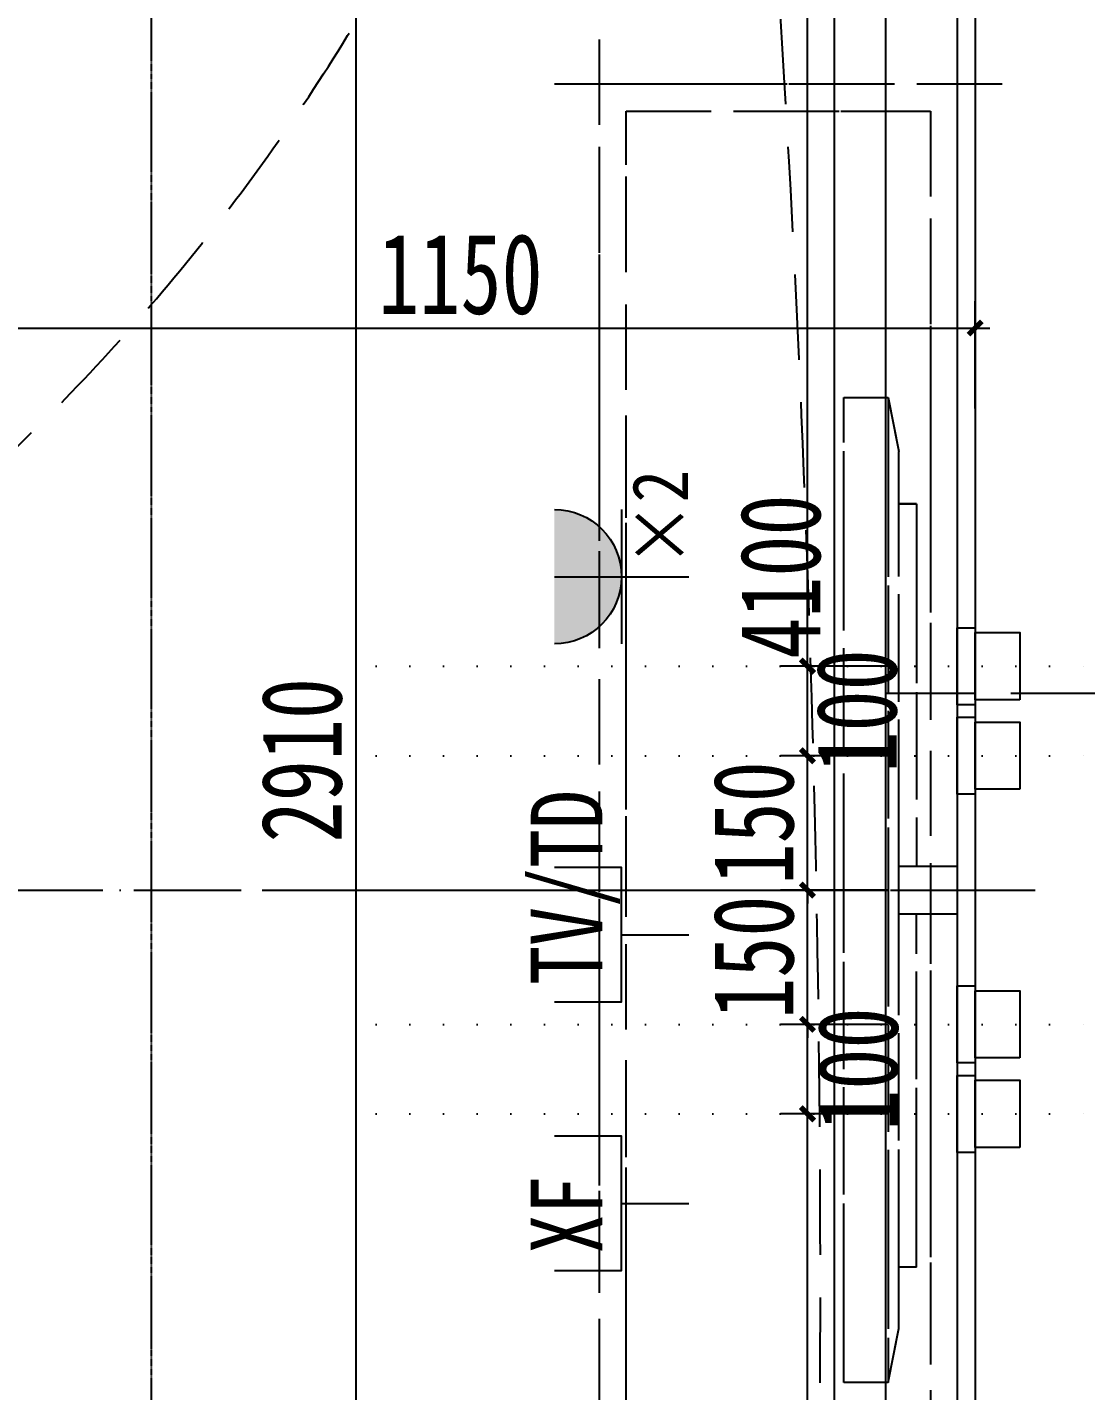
# Model space of a CAD drawing. Header units: millimetres. Extents: x -297 to 39764, y -29258 to 20315.
# Drawn here: x 9603 to 10785, y -25301 to -23778 of the extents above; entities that cross this region are included whole.
import ezdxf

# ---------------------------------------------------------------- set-up
doc = ezdxf.new("R2010")
doc.units = ezdxf.units.MM
for name, pattern in [('_DASH', [0.6, 0.4, -0.2]), ('DASH', [0.35, 0.25, -0.1]), ('DASHDOT2', [12.7, 6.35, -3.175, 0, -3.175]), ('DOT2', [0.125, 0, -0.125]), ('HIDDEN', [9.525, 6.35, -3.175])]:
    doc.linetypes.add(name, pattern=pattern)
doc.layers.get('Defpoints').update_dxf_attribs({"color": 250})
for name, color, linetype in [('.-P建筑梁位', 4, 'Continuous'), ('.P-中心线', 214, 'DASH'), ('.P-墙体尺寸标注', 252, 'Continuous'), ('.P-家具虚线层', 250, 'Continuous'), ('.p-灯具连线', 6, 'Continuous'), ('.P-装饰轮廓', 180, 'Continuous'), ('.PC-天花尺寸标注', 252, 'Continuous'), ('.PC-天花造型', 163, 'Continuous'), ('.PC-灯具尺寸标注', 252, 'Continuous'), ('.PC-综合天花虚线层', 14, 'DASHDOT2'), ('.PF-活动家具', 141, 'Continuous'), ('.ZD-开关', 43, 'Continuous'), ('.ZD-弱电插座', 122, 'Continuous'), ('.ZD-强电插座', 43, 'Continuous'), ('.ZD-插座虚线层', 214, 'DASH'), ('.ZD-点位引线', 1, 'Continuous'), ('.ZD-点位标注', 252, 'Continuous'), ('A-Wall', 2, 'Continuous'), ('Y-移动家具', 141, 'Continuous')]:
    doc.layers.add(name, color=color, linetype=linetype)
doc.styles.add('文字样式', font='', dxfattribs={"width": 0.75})
doc.styles.get('文字样式').set_extended_font_data('SimSun')
doc.dimstyles.new('西安1-40（内部尺寸）', dxfattribs={"dimscale": 30, "dimtxt": 3, "dimasz": 0.5, "dimexe": 1, "dimexo": 1, "dimgap": 0.5, "dimtad": 1, "dimdec": 0, "dimrnd": 5, "dimtxsty": '文字样式', "dimblk": 'ARCHTICK', "dimcen": 1, "dimdle": 0.55, "dimclrd": 252, "dimclre": 252, "dimclrt": 30, "dimadec": 0, "dimazin": 0, "dimtfac": 1, "dimtdec": 0, "dimtix": 1, "dimtmove": 2, "dimatfit": 3, "dimfxl": 5, "dimfxlon": 1, "dimarcsym": 0})

# ---------------------------------------------------------------- blocks, each defined once
blk = doc.blocks.new('*U42')
at = {"layer": 'Y-移动家具', "color": 250, "linetype": 'DASH', "ltscale": 0.5, "elevation": 0}
blk.add_lwpolyline([(495.3, -875.1), (167.7, -875.1), (167.7, -2760), (2632.2, -2760), (2632.2, -875.1), (2304.7, -875.1)], dxfattribs=at)
blk = doc.blocks.new('A$C17c0a366')
at = {"layer": 'Y-移动家具', "linetype": 'DASH', "ltscale": 200}
for p, q in [((126.7, 1100, 0), (77.3, 1100, 0)), ((126.7, 0, 0), (126.7, 1100, 0)), ((65.4, 60.3, 0), (65.4, 1039.7, 0)), ((45.5, 981.1, 0), (65.4, 981.1, 0)), ((45.5, 981.1, 0), (45.5, 576.8, 0)), ((45.5, 128.9, 0), (45.5, 523.2, 0)), ((45.5, 128.9, 0), (65.4, 128.9, 0)), ((77.3, 0, 0), (126.7, 0, 0))]:
    blk.add_line(p, q, dxfattribs=at)
at = {"layer": 'Y-移动家具', "color": 250, "linetype": 'DASH', "ltscale": 200}
blk.add_line((77.3, 1100, 0), (77.3, 0, 0), dxfattribs=at)
at = {"layer": 'Y-移动家具', "linetype": 'DASH', "ltscale": 200, "elevation": 0}
for points in [[(77.3, 1100), (65.4, 1039.7)], [(77.3, 0), (65.4, 60.3)]]:
    blk.add_lwpolyline(points, dxfattribs=at)
blk.add_lwpolyline([(65.4, 576.8), (0, 576.8), (0, 523.2), (65.4, 523.2)], close=True, dxfattribs=at)
blk = doc.blocks.new('A$Cd208089c')
at = {"layer": '.PF-活动家具', "linetype": 'HIDDEN', "ltscale": 15}
for p, q in [((50, 1900), (50, 0)), ((450, 1900), (450, 0)), ((500, 1850), (0, 1850))]:
    blk.add_line(p, q, dxfattribs=at)
at = {"layer": '.PF-活动家具', "color": 251, "linetype": 'HIDDEN', "ltscale": 15}
blk.add_lwpolyline([(80, 80), (80, 1820), (420, 1820), (420, 80)], close=True, dxfattribs=at)
blk = doc.blocks.new('ttrutuuyyy')
at = {"layer": '.P-家具虚线层', "color": 250, "linetype": '_DASH', "ltscale": 200}
for p, q in [((30241.9, -23792.1, 0), (30241.9, -25692.1, 0)), ((30641.9, -23792.1, 0), (30641.9, -25692.1, 0)), ((30691.9, -23842.1, 0), (30191.9, -23842.1, 0)), ((30515.2, -25292.1, 0), (30515.2, -24192.1, 0)), ((30515.2, -24192.1, 0), (30564.6, -24192.1, 0)), ((30564.6, -24192.1, 0), (30564.6, -25292.1, 0)), ((30576.5, -25231.8, 0), (30576.5, -24252.3, 0)), ((30596.4, -24310.9, 0), (30576.5, -24310.9, 0)), ((30596.4, -24310.9, 0), (30596.4, -24715.3, 0)), ((30596.4, -25163.2, 0), (30596.4, -24768.9, 0)), ((30596.4, -25163.2, 0), (30576.5, -25163.2, 0)), ((30564.6, -25292.1, 0), (30515.2, -25292.1, 0))]:
    blk.add_line(p, q, dxfattribs=at)
at = {"layer": '.P-家具虚线层', "color": 250, "linetype": '_DASH', "ltscale": 200, "elevation": 0}
for points in [[(27857, -25646.8), (27857, -25974.3), (29741.9, -25974.3), (29741.9, -23509.8), (27857, -23509.8), (27857, -23837.3)], [(30564.6, -24192.1), (30576.5, -24252.3)], [(30564.6, -25292.1), (30576.5, -25231.8)]]:
    blk.add_lwpolyline(points, dxfattribs=at)
for points in [[(30271.9, -25612.1), (30271.9, -23872.1), (30611.9, -23872.1), (30611.9, -25612.1)], [(30576.5, -24715.3), (30641.9, -24715.3), (30641.9, -24768.9), (30576.5, -24768.9)]]:
    blk.add_lwpolyline(points, close=True, dxfattribs=at)
blk = doc.blocks.new('A$Cd2e37dc6')
at = {"layer": '.-P建筑梁位', "color": 4, "linetype": 'DASH', "ltscale": 300}
blk.add_lwpolyline([(0, 8178.4), (3700, 8178.4), (3700, 3078.4), (0, 3078.4)], close=True, dxfattribs=at)
blk = doc.blocks.new('_ArchTick')
at = {"color": 0, "linetype": 'ByBlock', "const_width": 0.4}
blk.add_lwpolyline([(-0.5, -0.5), (0.5, 0.5)], dxfattribs=at)
blk = doc.blocks.new('*D736')
at = {"layer": '.P-墙体尺寸标注', "color": 252, "linetype": 'ByBlock', "lineweight": -2, "transparency": 16777216}
for p, q in [((7861.9, 103.9), (7861.9, 223.9)), ((10261.9, 103.9), (10261.9, 223.9)), ((7845.4, 193.9), (10278.4, 193.9))]:
    blk.add_line(p, q, dxfattribs=at)
at = {"layer": 'Defpoints', "color": 0, "linetype": 'ByBlock', "transparency": 16777216}
for p in [(10261.9, 193.9), (7861.9, 0), (10261.9, -26442.1)]:
    blk.add_point(p, dxfattribs=at)
at = {"layer": '.P-墙体尺寸标注', "color": 252, "linetype": 'ByBlock', "lineweight": -2, "transparency": 16777216, "xscale": 15, "yscale": 15, "zscale": 15, "rotation": 180}
blk.add_blockref('_ArchTick', (7861.9, 193.9), dxfattribs=at)
at = {"layer": '.P-墙体尺寸标注', "color": 252, "linetype": 'ByBlock', "lineweight": -2, "transparency": 16777216, "xscale": 15, "yscale": 15, "zscale": 15}
blk.add_blockref('_ArchTick', (10261.9, 193.9), dxfattribs=at)
at = {"layer": '.P-墙体尺寸标注', "color": 30, "linetype": 'ByBlock', "transparency": 16777216, "insert": (9061.9, 253.9), "char_height": 90, "attachment_point": 5, "style": '文字样式'}
blk.add_mtext('2400', dxfattribs=at)
blk = doc.blocks.new('*D738')
at = {"layer": '.P-墙体尺寸标注', "color": 252, "linetype": 'ByBlock', "lineweight": -2, "transparency": 16777216}
for p, q in [((10504.6, -26458.6), (10504.6, -22325.6)), ((10594.6, -22342.1), (10474.6, -22342.1)), ((10594.6, -26442.1), (10474.6, -26442.1))]:
    blk.add_line(p, q, dxfattribs=at)
at = {"layer": 'Defpoints', "color": 0, "linetype": 'ByBlock', "transparency": 16777216}
for p in [(10504.6, -22342.1), (10661.9, -22342.1), (10661.9, -26442.1)]:
    blk.add_point(p, dxfattribs=at)
at = {"layer": '.P-墙体尺寸标注', "color": 252, "linetype": 'ByBlock', "lineweight": -2, "transparency": 16777216, "xscale": 15, "yscale": 15, "zscale": 15}
for p, rotation in [((10504.6, -22342.1), 90), ((10504.6, -26442.1), 270)]:
    blk.add_blockref('_ArchTick', p, dxfattribs=dict(at, rotation=rotation))
at = {"layer": '.P-墙体尺寸标注', "color": 30, "linetype": 'ByBlock', "transparency": 16777216, "insert": (10444.6, -24392.1), "char_height": 90, "attachment_point": 5, "rotation": 90, "style": '文字样式'}
blk.add_mtext('4100', dxfattribs=at)
blk = doc.blocks.new('*D818')
at = {"layer": '.PC-天花尺寸标注', "color": 252, "linetype": 'ByBlock', "lineweight": -2, "transparency": 16777216}
for p, q in [((9969.9, -23125.6), (9969.9, -26068.6)), ((9969.9, -23142.1), (9999.9, -23142.1)), ((9969.9, -26052.1), (9999.9, -26052.1))]:
    blk.add_line(p, q, dxfattribs=at)
at = {"layer": 'Defpoints', "color": 0, "linetype": 'ByBlock', "transparency": 16777216}
for p in [(9969.9, -23142.1), (9969.9, -26052.1), (9969.9, -26052.1)]:
    blk.add_point(p, dxfattribs=at)
at = {"layer": '.PC-天花尺寸标注', "color": 252, "linetype": 'ByBlock', "lineweight": -2, "transparency": 16777216, "xscale": 15, "yscale": 15, "zscale": 15}
for p, rotation in [((9969.9, -23142.1), 90), ((9969.9, -26052.1), 270)]:
    blk.add_blockref('_ArchTick', p, dxfattribs=dict(at, rotation=rotation))
at = {"layer": '.PC-天花尺寸标注', "color": 30, "linetype": 'ByBlock', "transparency": 16777216, "insert": (9909.9, -24597.1), "char_height": 90, "attachment_point": 5, "rotation": 90, "style": '文字样式'}
blk.add_mtext('2910', dxfattribs=at)
blk = doc.blocks.new('*D823')
at = {"layer": '.PC-天花尺寸标注', "color": 252, "linetype": 'ByBlock', "lineweight": -2, "transparency": 16777216}
for p, q in [((7061.9, -23797.2), (7061.9, -23677.2)), ((10561.9, -23707.2), (10561.9, -23677.2)), ((7045.4, -23707.2), (10578.4, -23707.2))]:
    blk.add_line(p, q, dxfattribs=at)
at = {"layer": 'Defpoints', "color": 0, "linetype": 'ByBlock', "transparency": 16777216}
for p in [(10561.9, -23707.2), (10561.9, -23707.2), (7061.9, -24742.1)]:
    blk.add_point(p, dxfattribs=at)
at = {"layer": '.PC-天花尺寸标注', "color": 252, "linetype": 'ByBlock', "lineweight": -2, "transparency": 16777216, "xscale": 15, "yscale": 15, "zscale": 15, "rotation": 180}
blk.add_blockref('_ArchTick', (7061.9, -23707.2), dxfattribs=at)
at = {"layer": '.PC-天花尺寸标注', "color": 252, "linetype": 'ByBlock', "lineweight": -2, "transparency": 16777216, "xscale": 15, "yscale": 15, "zscale": 15}
blk.add_blockref('_ArchTick', (10561.9, -23707.2), dxfattribs=at)
at = {"layer": '.PC-天花尺寸标注', "color": 30, "linetype": 'ByBlock', "transparency": 16777216, "insert": (8811.9, -23647.2), "char_height": 90, "attachment_point": 5, "style": '文字样式'}
blk.add_mtext('3500', dxfattribs=at)
blk = doc.blocks.new('*D824')
at = {"layer": '.PC-天花尺寸标注', "color": 252, "linetype": 'ByBlock', "lineweight": -2, "transparency": 16777216}
for p, q in [((10561.9, -23707.2), (10561.9, -23677.2)), ((10641.9, -23762.1), (10641.9, -23677.2)), ((10561.9, -23707.2), (10546.9, -23707.2)), ((10561.9, -23707.2), (10641.9, -23707.2)), ((10641.9, -23707.2), (10656.9, -23707.2))]:
    blk.add_line(p, q, dxfattribs=at)
at = {"layer": 'Defpoints', "color": 0, "linetype": 'ByBlock', "transparency": 16777216}
for p in [(10561.9, -23707.2), (10641.9, -23707.2), (10641.9, -23792.1, 0)]:
    blk.add_point(p, dxfattribs=at)
at = {"layer": '.PC-天花尺寸标注', "color": 252, "linetype": 'ByBlock', "lineweight": -2, "transparency": 16777216, "xscale": 15, "yscale": 15, "zscale": 15}
blk.add_blockref('_ArchTick', (10561.9, -23707.2), dxfattribs=at)
at = {"layer": '.PC-天花尺寸标注', "color": 252, "linetype": 'ByBlock', "lineweight": -2, "transparency": 16777216, "xscale": 15, "yscale": 15, "zscale": 15, "rotation": 180}
blk.add_blockref('_ArchTick', (10641.9, -23707.2), dxfattribs=at)
at = {"layer": '.PC-天花尺寸标注', "color": 30, "linetype": 'ByBlock', "transparency": 16777216, "insert": (10601.9, -23647.2), "char_height": 90, "attachment_point": 5, "style": '文字样式'}
blk.add_mtext('80', dxfattribs=at)
blk = doc.blocks.new('*D869')
at = {"layer": '.PC-灯具尺寸标注', "color": 252, "linetype": 'ByBlock', "lineweight": -2, "transparency": 16777216}
for p, q in [((9511.9, -24204.4), (9511.9, -24084.4)), ((10661.9, -24204.4), (10661.9, -24084.4)), ((9495.4, -24114.4), (10678.4, -24114.4))]:
    blk.add_line(p, q, dxfattribs=at)
at = {"layer": 'Defpoints', "color": 0, "linetype": 'ByBlock', "transparency": 16777216}
for p in [(10661.9, -24114.4), (9511.9, -24742.1), (10661.9, -24742.1)]:
    blk.add_point(p, dxfattribs=at)
at = {"layer": '.PC-灯具尺寸标注', "color": 252, "linetype": 'ByBlock', "lineweight": -2, "transparency": 16777216, "xscale": 15, "yscale": 15, "zscale": 15, "rotation": 180}
blk.add_blockref('_ArchTick', (9511.9, -24114.4), dxfattribs=at)
at = {"layer": '.PC-灯具尺寸标注', "color": 252, "linetype": 'ByBlock', "lineweight": -2, "transparency": 16777216, "xscale": 15, "yscale": 15, "zscale": 15}
blk.add_blockref('_ArchTick', (10661.9, -24114.4), dxfattribs=at)
at = {"layer": '.PC-灯具尺寸标注', "color": 30, "linetype": 'ByBlock', "transparency": 16777216, "insert": (10086.9, -24054.4), "char_height": 90, "attachment_point": 5, "style": '文字样式'}
blk.add_mtext('1150', dxfattribs=at)
blk = doc.blocks.new('接线盒01')
at = {"layer": '.ZD-开关', "color": 6, "linetype": 'ByBlock', "ltscale": 0.1}
for points in [[(0, -37.5), (50, -37.5), (50, 37.5), (0, 37.5)], [(50, 43), (50, -43), (70, -43), (70, 43)]]:
    blk.add_lwpolyline(points, close=True, dxfattribs=at)
blk = doc.blocks.new('插座（多个）')
at = {"layer": '.ZD-强电插座'}
h = blk.add_hatch(color=256, dxfattribs=at)
h.paths.add_polyline_path([(0, -600), (300, -600, 0.414214), (0, -300)])
h.paths.add_polyline_path([(-300, -600), (0, -600), (0, -300, 0.414214)])
for p, q in [((0, -600), (0, 0)), ((300, -300), (-300, -300))]:
    blk.add_line(p, q, dxfattribs=at)
blk.add_arc((0, -600), 300, 0, 180, dxfattribs=at)
at = {"layer": '.ZD-强电插座', "style": '文字样式', "width": 0.85}
blk.add_attdef('212', (81.7, 0), '', height=200, dxfattribs=at)
blk = doc.blocks.new('有限电视')
blk.add_line((245003.034, 64355.604), (245003.034, 64354.104))
blk.add_lwpolyline([(245001.534, 64357.104), (245001.534, 64355.604), (245004.534, 64355.604), (245004.534, 64357.104)])
at = {"style": '文字样式', "width": 0.8}
blk.add_attdef('TV', (245001.848, 64355.955), '', height=2, dxfattribs=at)
blk = doc.blocks.new('*D1001')
at = {"layer": '.ZD-点位标注', "color": 252, "linetype": 'ByBlock', "lineweight": -2, "transparency": 16777216}
for p, q in [((10474.6, -25958.6), (10474.6, -24975.6)), ((10564.6, -24992.1), (10444.6, -24992.1)), ((10564.6, -25942.1), (10444.6, -25942.1))]:
    blk.add_line(p, q, dxfattribs=at)
at = {"layer": 'Defpoints', "color": 0, "linetype": 'ByBlock', "transparency": 16777216}
for p in [(10474.6, -24992.1), (10661.9, -24992.1), (10661.9, -25942.1)]:
    blk.add_point(p, dxfattribs=at)
at = {"layer": '.ZD-点位标注', "color": 252, "linetype": 'ByBlock', "lineweight": -2, "transparency": 16777216, "xscale": 15, "yscale": 15, "zscale": 15}
for p, rotation in [((10474.6, -24992.1), 90), ((10474.6, -25942.1), 270)]:
    blk.add_blockref('_ArchTick', p, dxfattribs=dict(at, rotation=rotation))
at = {"layer": '.ZD-点位标注', "color": 30, "linetype": 'ByBlock', "transparency": 16777216, "insert": (10414.6, -25467.1), "char_height": 90, "attachment_point": 5, "rotation": 90, "style": '文字样式'}
blk.add_mtext('950', dxfattribs=at)
blk = doc.blocks.new('*D1002')
at = {"layer": '.ZD-点位标注', "color": 252, "linetype": 'ByBlock', "lineweight": -2, "transparency": 16777216}
for p, q in [((10474.6, -25008.6), (10474.6, -24875.6)), ((10564.6, -24892.1), (10444.6, -24892.1)), ((10564.6, -24992.1), (10444.6, -24992.1))]:
    blk.add_line(p, q, dxfattribs=at)
at = {"layer": 'Defpoints', "color": 0, "linetype": 'ByBlock', "transparency": 16777216}
for p in [(10474.6, -24892.1), (10711.9, -24892.1), (10661.9, -24992.1)]:
    blk.add_point(p, dxfattribs=at)
at = {"layer": '.ZD-点位标注', "color": 252, "linetype": 'ByBlock', "lineweight": -2, "transparency": 16777216, "xscale": 15, "yscale": 15, "zscale": 15}
for p, rotation in [((10474.6, -24892.1), 90), ((10474.6, -24992.1), 270)]:
    blk.add_blockref('_ArchTick', p, dxfattribs=dict(at, rotation=rotation))
at = {"layer": '.ZD-点位标注', "color": 30, "linetype": 'ByBlock', "transparency": 16777216, "insert": (10531.3, -24942.1), "char_height": 90, "attachment_point": 5, "rotation": 90, "style": '文字样式'}
blk.add_mtext('100', dxfattribs=at)
blk = doc.blocks.new('*D1003')
at = {"layer": '.ZD-点位标注', "color": 252, "linetype": 'ByBlock', "lineweight": -2, "transparency": 16777216}
for p, q in [((10474.6, -24742.1), (10474.6, -24727.1)), ((10564.6, -24742.1), (10444.6, -24742.1)), ((10474.6, -24892.1), (10474.6, -24742.1)), ((10564.6, -24892.1), (10444.6, -24892.1)), ((10474.6, -24892.1), (10474.6, -24907.1))]:
    blk.add_line(p, q, dxfattribs=at)
at = {"layer": 'Defpoints', "color": 0, "linetype": 'ByBlock', "transparency": 16777216}
for p in [(10474.6, -24742.1), (10728.8, -24742.1), (10711.9, -24892.1)]:
    blk.add_point(p, dxfattribs=at)
at = {"layer": '.ZD-点位标注', "color": 252, "linetype": 'ByBlock', "lineweight": -2, "transparency": 16777216, "xscale": 15, "yscale": 15, "zscale": 15}
for p, rotation in [((10474.6, -24742.1), 270), ((10474.6, -24892.1), 90)]:
    blk.add_blockref('_ArchTick', p, dxfattribs=dict(at, rotation=rotation))
at = {"layer": '.ZD-点位标注', "color": 30, "linetype": 'ByBlock', "transparency": 16777216, "insert": (10414.6, -24817.1), "char_height": 90, "attachment_point": 5, "rotation": 90, "style": '文字样式'}
blk.add_mtext('150', dxfattribs=at)
blk = doc.blocks.new('*D1004')
at = {"layer": '.ZD-点位标注', "color": 252, "linetype": 'ByBlock', "lineweight": -2, "transparency": 16777216}
for p, q in [((10474.6, -24592.1), (10474.6, -24577.1)), ((10564.6, -24592.1), (10444.6, -24592.1)), ((10474.6, -24742.1), (10474.6, -24592.1)), ((10564.6, -24742.1), (10444.6, -24742.1)), ((10474.6, -24742.1), (10474.6, -24757.1))]:
    blk.add_line(p, q, dxfattribs=at)
at = {"layer": 'Defpoints', "color": 0, "linetype": 'ByBlock', "transparency": 16777216}
for p in [(10474.6, -24592.1), (10711.9, -24592.1), (10728.8, -24742.1)]:
    blk.add_point(p, dxfattribs=at)
at = {"layer": '.ZD-点位标注', "color": 252, "linetype": 'ByBlock', "lineweight": -2, "transparency": 16777216, "xscale": 15, "yscale": 15, "zscale": 15}
for p, rotation in [((10474.6, -24592.1), 270), ((10474.6, -24742.1), 90)]:
    blk.add_blockref('_ArchTick', p, dxfattribs=dict(at, rotation=rotation))
at = {"layer": '.ZD-点位标注', "color": 30, "linetype": 'ByBlock', "transparency": 16777216, "insert": (10414.6, -24667.1), "char_height": 90, "attachment_point": 5, "rotation": 90, "style": '文字样式'}
blk.add_mtext('150', dxfattribs=at)
blk = doc.blocks.new('*D1005')
at = {"layer": '.ZD-点位标注', "color": 252, "linetype": 'ByBlock', "lineweight": -2, "transparency": 16777216}
for p, q in [((10474.6, -24608.6), (10474.6, -24475.6)), ((10564.6, -24492.1), (10444.6, -24492.1)), ((10564.6, -24592.1), (10444.6, -24592.1))]:
    blk.add_line(p, q, dxfattribs=at)
at = {"layer": 'Defpoints', "color": 0, "linetype": 'ByBlock', "transparency": 16777216}
for p in [(10474.6, -24492.1), (10711.9, -24492.1), (10711.9, -24592.1)]:
    blk.add_point(p, dxfattribs=at)
at = {"layer": '.ZD-点位标注', "color": 252, "linetype": 'ByBlock', "lineweight": -2, "transparency": 16777216, "xscale": 15, "yscale": 15, "zscale": 15}
for p, rotation in [((10474.6, -24492.1), 90), ((10474.6, -24592.1), 270)]:
    blk.add_blockref('_ArchTick', p, dxfattribs=dict(at, rotation=rotation))
at = {"layer": '.ZD-点位标注', "color": 30, "linetype": 'ByBlock', "transparency": 16777216, "insert": (10529.8, -24542.1), "char_height": 90, "attachment_point": 5, "rotation": 90, "style": '文字样式'}
blk.add_mtext('100', dxfattribs=at)
blk = doc.blocks.new('*D1006')
at = {"layer": '.ZD-点位标注', "color": 252, "linetype": 'ByBlock', "lineweight": -2, "transparency": 16777216}
for p, q in [((10474.6, -24508.6), (10474.6, -22675.6)), ((10564.6, -22692.1), (10444.6, -22692.1)), ((10564.6, -24492.1), (10444.6, -24492.1))]:
    blk.add_line(p, q, dxfattribs=at)
at = {"layer": 'Defpoints', "color": 0, "linetype": 'ByBlock', "transparency": 16777216}
for p in [(10474.6, -22692.1), (10711.9, -22692.1), (10711.9, -24492.1)]:
    blk.add_point(p, dxfattribs=at)
at = {"layer": '.ZD-点位标注', "color": 252, "linetype": 'ByBlock', "lineweight": -2, "transparency": 16777216, "xscale": 15, "yscale": 15, "zscale": 15}
for p, rotation in [((10474.6, -22692.1), 90), ((10474.6, -24492.1), 270)]:
    blk.add_blockref('_ArchTick', p, dxfattribs=dict(at, rotation=rotation))
at = {"layer": '.ZD-点位标注', "color": 30, "linetype": 'ByBlock', "transparency": 16777216, "insert": (10414.6, -23592.1), "char_height": 90, "attachment_point": 5, "rotation": 90, "style": '文字样式'}
blk.add_mtext('1800', dxfattribs=at)
blk = doc.blocks.new('*D1048')
at = {"layer": '.ZD-点位标注', "color": 252, "linetype": 'ByBlock', "lineweight": -2, "transparency": 16777216}
for p, q in [((-177.9, -25841.1), (-177.9, -24485.6)), ((-87.9, -24502.1), (-207.9, -24502.1)), ((-87.9, -25824.6), (-207.9, -25824.6))]:
    blk.add_line(p, q, dxfattribs=at)
at = {"layer": 'Defpoints', "color": 0, "linetype": 'ByBlock', "transparency": 16777216}
for p in [(-177.9, -24502.1), (13731.9, -24502.1), (0, -25824.6)]:
    blk.add_point(p, dxfattribs=at)
at = {"layer": '.ZD-点位标注', "color": 252, "linetype": 'ByBlock', "lineweight": -2, "transparency": 16777216, "xscale": 15, "yscale": 15, "zscale": 15}
for p, rotation in [((-177.9, -24502.1), 90), ((-177.9, -25824.6), 270)]:
    blk.add_blockref('_ArchTick', p, dxfattribs=dict(at, rotation=rotation))
at = {"layer": '.ZD-点位标注', "color": 30, "linetype": 'ByBlock', "transparency": 16777216, "insert": (-237.9, -25163.3), "char_height": 90, "attachment_point": 5, "rotation": 90, "style": '文字样式'}
blk.add_mtext('1325', dxfattribs=at)

msp = doc.modelspace()

# ---------------------------------------------------------------- linework, layer by layer
at = {"layer": '.P-中心线', "linetype": 'DASH', "ltscale": 400}
for points in [[(10561.9, -24522.1), (16137.7, -24522.1)], [(6647.3, -24742.1), (10725, -24742.1)]]:
    msp.add_lwpolyline(points, dxfattribs=at)
at = {"layer": '.p-灯具连线', "color": 6, "linetype": 'HIDDEN', "ltscale": 15}
for points in [[(7644.5, -25784, -0.082481), (10461.9, -26292.1, 0.044618), (10299.8, -22264.8, 1.260992)], [(10296.3, -22754.7, -0.289566), (8811.9, -24742.1, -0.552222)]]:
    msp.add_lwpolyline(points, format="xyb", dxfattribs=at)
at = {"layer": '.P-装饰轮廓'}
msp.add_lwpolyline([(10641.9, -22342.1), (10641.9, -26422.1), (10211.9, -26422.1)], dxfattribs=at)
at = {"layer": '.PC-天花造型'}
msp.add_lwpolyline([(6981.9, -23062.1), (10641.9, -23062.1), (10641.9, -26132.1), (6981.9, -26132.1)], close=True, dxfattribs=at)
at = {"layer": '.PC-天花造型', "color": 75}
msp.add_lwpolyline([(7061.9, -23142.1), (10561.9, -23142.1), (10561.9, -26052.1), (7061.9, -26052.1)], close=True, dxfattribs=at)
at = {"layer": '.PC-综合天花虚线层', "linetype": 'DASHDOT2', "ltscale": 10}
msp.add_line((7577.8, -24742.1), (10700.9, -24742.1), dxfattribs=at)
at = {"layer": '.ZD-插座虚线层', "linetype": 'DOT2', "ltscale": 300}
for p, q in [((9992.9, -24492.1, 0), (10784.6, -24492.1, 0)), ((9992.9, -24592.1, 0), (10784.6, -24592.1, 0)), ((9992.9, -24892.1), (10784.6, -24892.1)), ((9992.9, -24992.1), (10784.6, -24992.1))]:
    msp.add_line(p, q, dxfattribs=at)
at = {"layer": '.ZD-插座虚线层', "linetype": '_DASH', "ltscale": 300}
msp.add_line((6841.9, -24742.1), (10728.8, -24742.1), dxfattribs=at)
at = {"layer": '.ZD-点位引线', "color": 10}
for points in [[(10641.9, -24492.1, 0, 25, 0), (10541.9, -24492.1, 0, 0, 0), (10341.9, -24492.1, 0, 0, 0), (10341.9, -24392.1, 0, 0, 0), (10341.9, -24392.1, 0, 0, 0)], [(10641.9, -24592.1, 0, 25, 0), (10541.9, -24592.1, 0, 0, 0), (10341.9, -24592.1, 0, 0, 0), (10341.9, -24492.1, 0, 0, 0), (10341.9, -24492.1, 0, 0, 0)], [(10641.9, -24892.1, 0, 25, 0), (10541.9, -24892.1, 0, 0, 0), (10341.9, -24892.1, 0, 0, 0), (10341.9, -24792.1, 0, 0, 0), (10341.9, -24792.1, 0, 0, 0)], [(10641.9, -24992.1, 0, 25, 0), (10541.9, -24992.1, 0, 0, 0), (10341.9, -24992.1, 0, 0, 0), (10341.9, -25092.1, 0, 0, 0), (10341.9, -25092.1, 0, 0, 0)]]:
    msp.add_lwpolyline(points, format="xyseb", dxfattribs=at)
at = {"layer": 'A-Wall', "color": 7}
msp.add_line((10661.9, -22342.1), (10661.9, -26442.1), dxfattribs=at)

# ---------------------------------------------------------------- block references
at = {"layer": '.-P建筑梁位'}
msp.add_blockref('A$Cd2e37dc6', (6961.9, -29520.5, 0), dxfattribs=at)
at = {"layer": '.P-家具虚线层', "linetype": 'ByBlock'}
msp.add_blockref('ttrutuuyyy', (-20000, 0), dxfattribs=at)
at = {"layer": '.PF-活动家具', "rotation": 90.00000000000001}
msp.add_blockref('*U42', (6981.9, -26142.1, 0), dxfattribs=at)
at = {"layer": '.PF-活动家具'}
msp.add_blockref('A$Cd208089c', (10191.9, -25692.1, 0), dxfattribs=at)
at = {"layer": '.PF-活动家具', "xscale": -1}
msp.add_blockref('A$C17c0a366', (10641.9, -25292.1, 0), dxfattribs=at)
at = {"layer": '.ZD-开关', "color": 4, "linetype": 'ByBlock', "extrusion": (0, 0, -1), "zscale": -1}
for p in [(-10711.9, -24492.1), (-10711.9, -24592.1), (-10711.9, -24892.1), (-10711.9, -24992.1)]:
    msp.add_blockref('接线盒01', p, dxfattribs=at)
at = {"layer": '.ZD-弱电插座'}
ref = msp.add_blockref('有限电视', (3228047.1, -12274943.8), dxfattribs=dict(at, xscale=50, yscale=50, zscale=50, rotation=89.99999999989001))
ref.add_attrib('TV', 'TV/TD', (10245.5, -24848.1), dxfattribs={"layer": '0', "height": 80, "rotation": 90, "style": '文字样式', "width": 0.8})
ref = msp.add_blockref('有限电视', (3228047.1, -12275243.8), dxfattribs=dict(at, xscale=50, yscale=50, zscale=50, rotation=89.99999999989001))
ref.add_attrib('TV', 'XF', (10245.5, -25148.1), dxfattribs={"layer": '0', "height": 80, "rotation": 90, "style": '文字样式', "width": 0.8})
at = {"layer": '.ZD-强电插座', "extrusion": (0, 0, -1)}
ref = msp.add_blockref('插座（多个）', (-10341.9, -24392.1), dxfattribs=dict(at, xscale=0.2500000002328306, yscale=0.2500000002328306, zscale=-0.2500000002328306, rotation=90.00000000010999))
ref.add_attrib('212', '×2', (10341.2, -24381.4), dxfattribs={"ltscale": 0.01, "height": 62.5, "rotation": 90, "style": '文字样式', "width": 0.85})

# ---------------------------------------------------------------- dimensions: what is measured, and where the dimension line sits
at = {"layer": '.P-墙体尺寸标注', "color": 1, "linetype": 'ByBlock'}
dim = msp.add_linear_dim(base=(10261.9, 193.9), p1=(7861.9, 0), p2=(10261.9, -26442.1), dimstyle='西安1-40（内部尺寸）', override={"dimfxl": 3}, dxfattribs=at)
dim.commit()
dim.dimension.update_dxf_attribs({"geometry": '*D736', "text_midpoint": (9061.9, 253.9)})
dim = msp.add_linear_dim(base=(10504.6, -22342.1), p1=(10661.9, -26442.1), p2=(10661.9, -22342.1), angle=90, dimstyle='西安1-40（内部尺寸）', override={"dimfxl": 3}, dxfattribs=at)
dim.commit()
dim.dimension.update_dxf_attribs({"geometry": '*D738', "text_midpoint": (10444.6, -24392.1)})
at = {"layer": '.PC-天花尺寸标注', "color": 1, "linetype": 'ByBlock'}
dim = msp.add_linear_dim(base=(9969.9, -26052.1), p1=(9969.9, -23142.1), p2=(9969.9, -26052.1), angle=90, dimstyle='西安1-40（内部尺寸）', override={"dimfxl": 3}, dxfattribs=at)
dim.commit()
dim.dimension.update_dxf_attribs({"geometry": '*D818', "text_midpoint": (9909.9, -24597.1)})
for base, p1, p2, picture, middle in [((10561.9, -23707.2), (7061.9, -24742.1), (10561.9, -23707.2), '*D823', (8811.9, -23647.2)), ((10641.9, -23707.2), (10561.9, -23707.2), (10641.9, -23792.1, 0), '*D824', (10601.9, -23647.2))]:
    dim = msp.add_linear_dim(base=base, p1=p1, p2=p2, dimstyle='西安1-40（内部尺寸）', override={"dimfxl": 3}, dxfattribs=at)
    dim.commit()
    dim.dimension.update_dxf_attribs({"geometry": picture, "text_midpoint": middle})
at = {"layer": '.PC-灯具尺寸标注', "color": 1, "linetype": 'ByBlock'}
dim = msp.add_linear_dim(base=(10661.9, -24114.4), p1=(9511.9, -24742.1), p2=(10661.9, -24742.1), dimstyle='西安1-40（内部尺寸）', override={"dimfxl": 3}, dxfattribs=at)
dim.commit()
dim.dimension.update_dxf_attribs({"geometry": '*D869', "text_midpoint": (10086.9, -24054.4)})
at = {"layer": '.ZD-点位标注', "color": 1, "linetype": 'ByBlock'}
for base, p1, p2, picture, middle in [((10474.6, -22692.1), (10711.9, -24492.1), (10711.9, -22692.1), '*D1006', (10414.6, -23592.1)), ((-177.9234631, -24502.077247), (0, -25824.577247), (13731.9092803, -24502.077247), '*D1048', (-237.9234631, -25163.327247)), ((10474.6, -24592.1), (10728.8, -24742.1), (10711.9, -24592.1), '*D1004', (10414.6, -24667.1)), ((10474.6, -24742.1), (10711.9, -24892.1), (10728.8, -24742.1), '*D1003', (10414.6, -24817.1)), ((10474.6, -24992.1), (10661.9, -25942.1), (10661.9, -24992.1), '*D1001', (10414.6, -25467.1))]:
    dim = msp.add_linear_dim(base=base, p1=p1, p2=p2, angle=90, dimstyle='西安1-40（内部尺寸）', override={"dimfxl": 3}, dxfattribs=at)
    dim.commit()
    dim.dimension.update_dxf_attribs({"geometry": picture, "text_midpoint": middle})
for base, p1, p2, picture, middle in [((10474.6, -24492.1), (10711.9, -24592.1), (10711.9, -24492.1), '*D1005', (10529.8, -24542.1)), ((10474.6, -24892.1), (10661.9, -24992.1), (10711.9, -24892.1), '*D1002', (10531.3, -24942.1))]:
    dim = msp.add_linear_dim(base=base, p1=p1, p2=p2, angle=90, dimstyle='西安1-40（内部尺寸）', override={"dimfxl": 3}, dxfattribs=at)
    dim.commit()
    dim.dimension.update_dxf_attribs({"geometry": picture, "text_midpoint": middle, "dimtype": 160})

doc.saveas('drawing.dxf')
